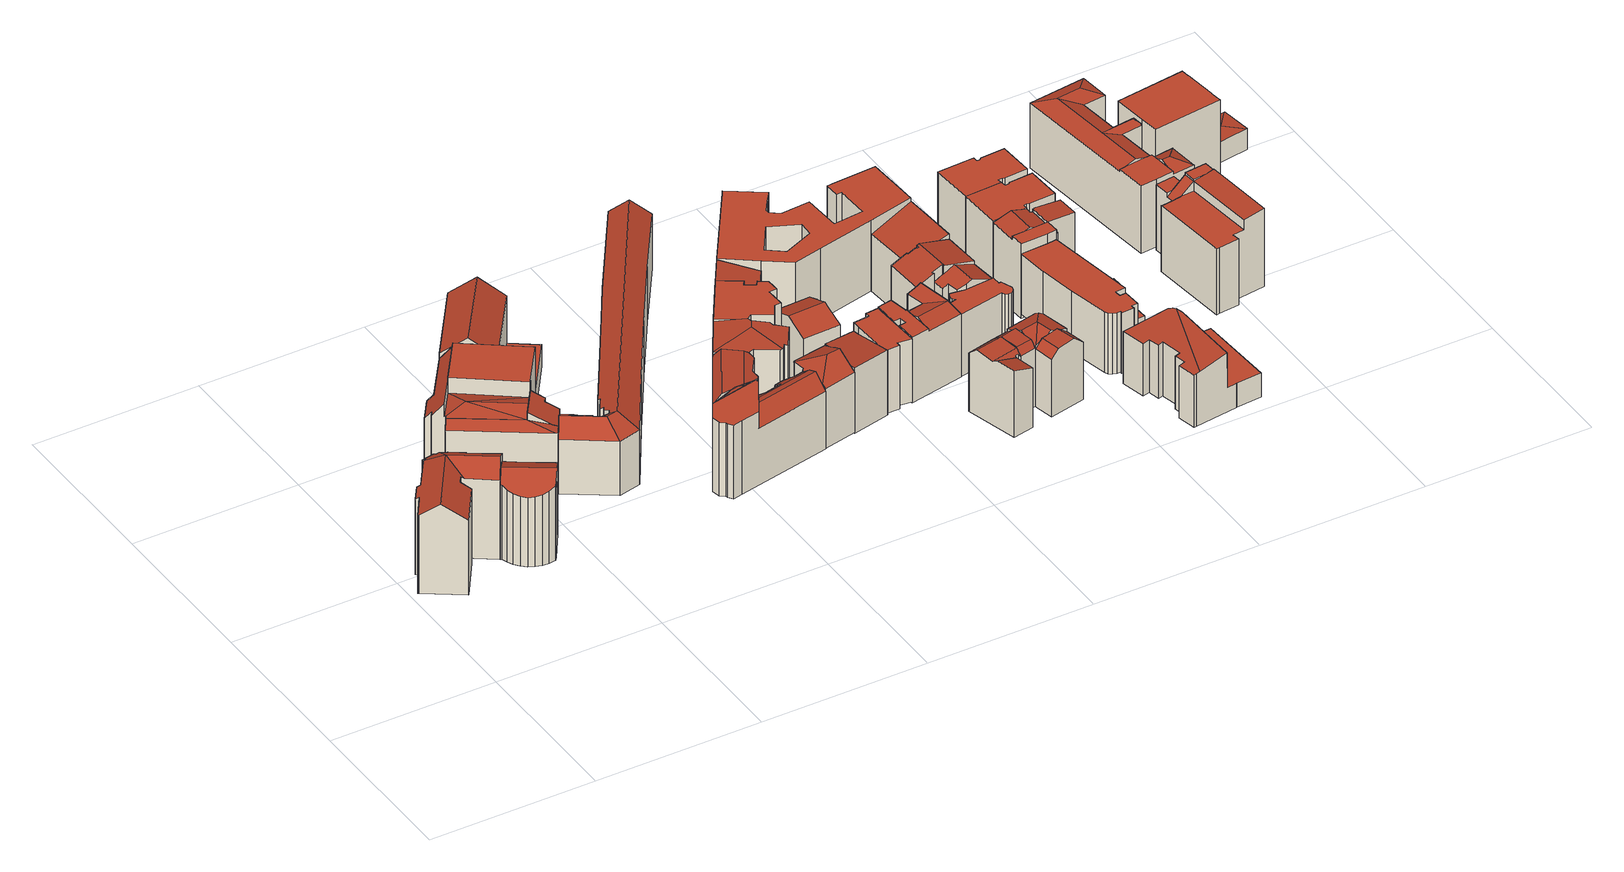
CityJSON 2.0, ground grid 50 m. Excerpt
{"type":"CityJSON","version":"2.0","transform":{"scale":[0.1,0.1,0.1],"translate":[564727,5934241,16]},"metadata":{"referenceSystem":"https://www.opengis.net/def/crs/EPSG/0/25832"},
"CityObjects":{
"building1":{"type":"Building","attributes":{"Gemeindeschluessel":"02100106","Geometrietyp2DReferenz":"3000","function":"31001_2010","roofType":"3100","measuredHeight":28.8,"storeysAboveGround":7},"address":[{"country":"Germany","locality":"Hamburg","thoroughfareNumber":"10","thoroughfareName":"Holstenwall","postcode":"20355"}],"geometry":[{"type":"Solid","lod":"2","boundaries":[[[[0,1,2,3,4,5,6]],[[7,8,9,10]],[[8,11,12,9]],[[13,7,10,14]],[[15,16,17,18]],[[16,19,20,17]],[[21,22,23,24]],[[22,25,26,23]],[[4,3,27,28]],[[3,2,29,27]],[[2,1,30,29]],[[31,32,33,34]],[[32,35,36,33]],[[35,37,38,36]],[[37,39,40,38]],[[25,41,42,26]],[[24,23,26,42,14,10,9,12,18,17,20,28,27,29,30,34,33,36,38,40,43,44]],[[25,22,21,45,6,46,41]],[[46,13,14,42,41]],[[21,24,44,47,45]],[[43,48,49,47,44]],[[43,40,39,48]],[[30,1,0,31,34]],[[20,19,5,4,28]],[[18,12,11,15]],[[45,47,49,6]],[[49,48,39,37,35,32,31,0,6]],[[11,8,7,13,46,6,5,19,16,15]]]],"semantics":{"surfaces":[{"type":"RoofSurface"},{"type":"WallSurface"},{"type":"GroundSurface"}],"values":[[0,1,1,1,1,1,1,1,1,1,1,1,1,1,1,1,2,0,1,1,1,1,1,1,1,0,0,0]]}}]},
"building2":{"type":"Building","attributes":{"Gemeindeschluessel":"02100106","Geometrietyp2DReferenz":"3000","function":"31001_2010","roofType":"3100","measuredHeight":26.26,"storeysAboveGround":6},"address":[{"country":"Germany","locality":"Hamburg","thoroughfareNumber":"3","thoroughfareName":"Bei Schuldts Stift","postcode":"20355"}],"geometry":[{"type":"Solid","lod":"2","boundaries":[[[[50,51,52,53,54,55,56]],[[57,58,59,60]],[[58,61,62,59]],[[61,63,64,62]],[[63,65,66,64]],[[65,67,68,66]],[[69,70,71,72]],[[70,73,74,71]],[[73,75,76,74]],[[75,77,78,76]],[[77,79,44,78]],[[51,50,80,43]],[[50,56,81,80]],[[55,54,82,83]],[[59,62,64,66,68,84,72,71,74,76,78,44,43,80,81,83,82,60]],[[81,56,55,83]],[[72,84,85,69]],[[84,68,67,85]],[[82,54,53,57,60]],[[44,79,52,51,43]],[[67,65,63,61,58,57,53,52,79,77,75,73,70,69,85]]]],"semantics":{"surfaces":[{"type":"RoofSurface"},{"type":"WallSurface"},{"type":"GroundSurface"}],"values":[[0,1,1,1,1,1,1,1,1,1,1,1,1,1,2,1,1,1,1,1,0]]}}]},
"building3":{"type":"Building","attributes":{"Gemeindeschluessel":"02100106","Geometrietyp2DReferenz":"3000","function":"31001_2010","roofType":"1000","measuredHeight":25.95,"storeysAboveGround":6},"address":[{"country":"Germany","locality":"Hamburg","thoroughfareNumber":"9","thoroughfareName":"Holstenwall","postcode":"20355"}],"geometry":[{"type":"Solid","lod":"2","boundaries":[[[[86,87,88,89]],[[87,86,90,91,92]],[[93,94,95,96,97,98,99]],[[100,90,86]],[[100,86,101]],[[101,86,89]],[[102,103,104,105,106]],[[107,108,109,110]],[[108,111,112,109]],[[113,114,91,90]],[[115,116,117,118]],[[116,107,110,117]],[[98,97,119,113]],[[96,95,120,121]],[[95,94,122,120]],[[105,104,93,99,100]],[[99,98,113,90,100]],[[100,123,124,106,105]],[[125,126,127,128]],[[126,129,130,127]],[[103,102,131,132]],[[133,134,135,136,137]],[[131,128,127,130,137,136,138,118,117,110,109,112,139,121,120,122,132]],[[136,135,140,88,87,92,138]],[[141,133,137,130,129,142]],[[142,143,141]],[[131,102,106,124,125,128]],[[100,101,89,144,123]],[[122,94,93,104,103,132]],[[139,145,119,97,96,121]],[[143,144,89,88,140,146]],[[138,92,91,114,115,118]],[[139,112,111,145]],[[143,146,134,133,141]],[[144,143,142,129,126,125,124,123]],[[134,146,140,135]],[[111,108,107,116,115,114,113,119,145]]]],"semantics":{"surfaces":[{"type":"RoofSurface"},{"type":"WallSurface"},{"type":"GroundSurface"}],"values":[[0,0,0,0,0,0,0,1,1,1,1,1,1,1,1,1,1,1,1,1,1,1,2,1,1,1,1,1,1,1,1,1,1,0,0,0,0]]}}]},
"building4":{"type":"Building","attributes":{"Gemeindeschluessel":"02100106","Geometrietyp2DReferenz":"3000","function":"31001_2010","roofType":"3100","measuredHeight":27.68,"storeysAboveGround":4},"address":[{"country":"Germany","locality":"Hamburg","thoroughfareNumber":"8","thoroughfareName":"Holstenwall","postcode":"20355"}],"geometry":[{"type":"Solid","lod":"2","boundaries":[[[[147,148,149,150]],[[151,147,150,152]],[[149,148,153,154]],[[151,152,155,156]],[[157,158,159,160]],[[161,162,163,164]],[[165,161,164,166]],[[167,165,166,168]],[[162,167,168,163]],[[169,170,154,153,171,172,160,159],[163,168,166,164]],[[151,156,157,160,172,171,153,148,147]],[[169,159,158,155,152,150,149,154,170]],[[157,156,155,158],[161,165,167,162]]]],"semantics":{"surfaces":[{"type":"RoofSurface"},{"type":"WallSurface"},{"type":"GroundSurface"}],"values":[[0,0,1,1,1,1,1,1,1,2,1,1,0]]}}]},
"building5":{"type":"Building","attributes":{"Gemeindeschluessel":"02100106","Geometrietyp2DReferenz":"3000","function":"31001_1010","roofType":"3100","measuredHeight":21.84,"storeysAboveGround":5},"address":[{"country":"Germany","locality":"Hamburg","thoroughfareNumber":"2","thoroughfareName":"Bei Schuldts Stift","postcode":"20355"}],"geometry":[{"type":"Solid","lod":"2","boundaries":[[[[173,174,175,176,177]],[[178,177,176,179]],[[180,181,182,183,184,185,186]],[[187,184,183]],[[188,180,186,189]],[[175,174,190,191]],[[174,173,192,190]],[[179,176,193,194]],[[188,189,195,196]],[[197,198,199,200]],[[201,202,203,204]],[[202,205,206,203]],[[205,207,208,206]],[[207,209,210,208]],[[209,211,212,210]],[[213,201,204,214]],[[215,216,217,218]],[[216,219,220,217]],[[219,221,222,220]],[[184,187,223,224,225,185]],[[195,226,191,190,192,227,224,223,228,200,199,229,214,204,203,206,208,210,212,218,217,220,222,196]],[[198,197,181,180,230,211,209,207,205,202,201,213,231]],[[219,216,215,230,180,188,221]],[[226,232,233,193,176,175,191]],[[226,195,189,232]],[[188,196,222,221]],[[213,214,229,231]],[[212,211,230,215,218]],[[231,229,199,198]],[[228,182,181,197,200]],[[223,187,183,182,228]],[[192,173,177,178,227]],[[227,178,179,194,225,224]],[[185,225,194,193,233,186]],[[233,232,189,186]]]],"semantics":{"surfaces":[{"type":"RoofSurface"},{"type":"WallSurface"},{"type":"GroundSurface"}],"values":[[0,0,0,0,0,1,1,1,1,1,1,1,1,1,1,1,1,1,1,1,2,0,0,1,1,1,1,1,1,1,1,1,1,0,0]]}}]},
"building6":{"type":"Building","attributes":{"Gemeindeschluessel":"02100106","Geometrietyp2DReferenz":"3000","function":"31001_1120","roofType":"3500","measuredHeight":24.14,"storeysAboveGround":6},"address":[{"country":"Germany","locality":"Hamburg","thoroughfareNumber":"12","thoroughfareName":"Kurze Straße","postcode":"20355"}],"geometry":[{"type":"Solid","lod":"2","boundaries":[[[[234,235,236]],[[236,235,237]],[[238,239,240,241,242]],[[234,236,243,244,245,242]],[[246,239,238,247]],[[248,249,250,251]],[[243,236,237]],[[252,253,249,248]],[[254,255,256,257,258,246,247,245]],[[259,260,261,262]],[[263,264,237,235]],[[265,266,267,268]],[[266,259,262,267]],[[234,242,241]],[[244,254,245]],[[258,257,269,270]],[[257,256,271,269]],[[256,255,272,271]],[[273,274,275,276]],[[274,277,278,275]],[[279,280,281,282]],[[280,283,284,281]],[[285,286,287,288]],[[289,290,291,292]],[[255,254,244,243,237,264,293,294,272]],[[288,287,268,267,262,261,295,270,269,271,272,294,276,275,278,292,291,282,281,284,296,297]],[[261,260,263,235,234,241,240,295]],[[250,249,253,298,299,300]],[[295,240,239,246,258,270]],[[245,247,238,242]],[[284,283,252,248,251,296]],[[282,291,290,279]],[[292,278,277,289]],[[268,287,286,265]],[[288,297,301,285]],[[296,251,250,300,301,297]],[[294,293,299,298,273,276]],[[277,274,273,298,253,252,283,280,279,290,289]],[[301,300,299,293,264,263,260,259,266,265,286,285]]]],"semantics":{"surfaces":[{"type":"RoofSurface"},{"type":"WallSurface"},{"type":"GroundSurface"}],"values":[[0,0,0,0,0,0,0,0,0,1,1,1,1,1,1,1,1,1,1,1,1,1,1,1,1,2,1,1,1,1,1,1,1,1,1,1,1,0,0]]}}]},
"building7":{"type":"Building","attributes":{"Gemeindeschluessel":"02100106","Geometrietyp2DReferenz":"3000","function":"31001_1120","roofType":"3200","measuredHeight":23.55,"storeysAboveGround":6},"address":[{"country":"Germany","locality":"Hamburg","thoroughfareNumber":"15","thoroughfareName":"Pilatuspool","postcode":"20355"}],"geometry":[{"type":"Solid","lod":"2","boundaries":[[[[302,303,304,305,306,307,308]],[[309,310,311,302,308,312]],[[313,314,315,316,317,318,303,302,311]],[[307,306,319,320]],[[306,305,321,319]],[[305,304,322,321]],[[310,309,323,324]],[[309,312,325,323]],[[318,317,326,327]],[[317,316,328,326]],[[316,315,329,328]],[[315,314,330,329]],[[314,313,331,330]],[[323,325,320,319,321,322,327,326,328,329,330,331,324]],[[331,313,311,310,324]],[[325,312,308,307,320]],[[322,304,303,318,327]]]],"semantics":{"surfaces":[{"type":"RoofSurface"},{"type":"WallSurface"},{"type":"GroundSurface"}],"values":[[0,0,0,1,1,1,1,1,1,1,1,1,1,2,1,1,1]]}}]},
"building8":{"type":"Building","attributes":{"Gemeindeschluessel":"02100106","Geometrietyp2DReferenz":"3000","function":"31001_1120","roofType":"3200","measuredHeight":22.81,"storeysAboveGround":6},"address":[{"country":"Germany","locality":"Hamburg","thoroughfareNumber":"10","thoroughfareName":"Kurze Straße","postcode":"20355"}],"geometry":[{"type":"Solid","lod":"2","boundaries":[[[[332,333,334,335,336,337,338]],[[339,340,341,342]],[[336,335,343,344]],[[335,334,345,343]],[[334,333,346,345]],[[347,342,341,344,343,345,346,348,349]],[[350,347,349,351,352]],[[349,348,353,351]],[[346,333,332,353,348]],[[341,340,337,336,344]],[[342,347,350,339]],[[353,332,338,352,351]],[[350,352,338,337,340,339]]]],"semantics":{"surfaces":[{"type":"RoofSurface"},{"type":"WallSurface"},{"type":"GroundSurface"}],"values":[[0,1,1,1,1,2,1,1,1,1,1,0,0]]}}]},
"building9":{"type":"Building","attributes":{"Gemeindeschluessel":"02100106","Geometrietyp2DReferenz":"3000","function":"31001_1120","roofType":"1000","measuredHeight":23.17,"storeysAboveGround":6},"address":[{"country":"Germany","locality":"Hamburg","thoroughfareNumber":"13","thoroughfareName":"Pilatuspool","postcode":"20355"}],"geometry":[{"type":"Solid","lod":"2","boundaries":[[[[354,355,356,357]],[[355,358,359,356]],[[358,360,361,359]],[[360,362,363,361]],[[362,364,365,363]],[[364,366,367,365]],[[366,368,369,367]],[[368,370,371,369]],[[370,372,373,371]],[[372,374,375,373]],[[374,376,377,375]],[[376,378,379,377]],[[378,380,321,379]],[[380,381,319,321]],[[357,382,383,354]],[[382,319,381,383]],[[382,357,356,359,361,363,365,367,369,371,373,375,377,379,321,319]],[[381,380,378,376,374,372,370,368,366,364,362,360,358,355,354,383]]]],"semantics":{"surfaces":[{"type":"WallSurface"},{"type":"GroundSurface"},{"type":"RoofSurface"}],"values":[[0,0,0,0,0,0,0,0,0,0,0,0,0,0,0,0,1,2]]}}]},
"building10":{"type":"Building","attributes":{"Gemeindeschluessel":"02100106","Geometrietyp2DReferenz":"3000","function":"31001_1120","roofType":"2100","measuredHeight":20.91,"storeysAboveGround":5},"address":[{"country":"Germany","locality":"Hamburg","thoroughfareNumber":"8","thoroughfareName":"Kurze Straße","postcode":"20355"}],"geometry":[{"type":"Solid","lod":"2","boundaries":[[[[384,385,386,387]],[[388,389,390,391]],[[392,393,394,395]],[[393,384,387,394]],[[396,397,398,399]],[[396,389,388,400,385,384,393,392,397]],[[394,387,386,401,391,390,399,398,395]],[[398,397,392,395]],[[390,389,396,399]],[[401,400,388,391]],[[386,385,400,401]]]],"semantics":{"surfaces":[{"type":"WallSurface"},{"type":"RoofSurface"},{"type":"GroundSurface"}],"values":[[0,0,0,0,0,1,2,0,0,0,0]]}}]},
"building11":{"type":"Building","attributes":{"Gemeindeschluessel":"02100106","Geometrietyp2DReferenz":"3000","function":"31001_1120","roofType":"2100","measuredHeight":22,"storeysAboveGround":5},"address":[{"country":"Germany","locality":"Hamburg","thoroughfareNumber":"11","thoroughfareName":"Pilatuspool","postcode":"20355"}],"geometry":[{"type":"Solid","lod":"2","boundaries":[[[[402,403,404,382]],[[405,406,407,408]],[[406,409,410,407]],[[409,411,363,410]],[[411,412,361,363]],[[412,413,357,361]],[[413,402,382,357]],[[414,404,403,415]],[[408,414,415,405]],[[408,407,410,363,361,357,382,404,414]],[[415,403,402,413,412,411,409,406,405]]]],"semantics":{"surfaces":[{"type":"WallSurface"},{"type":"GroundSurface"},{"type":"RoofSurface"}],"values":[[0,0,0,0,0,0,0,0,0,1,2]]}}]},
"building12":{"type":"Building","attributes":{"Gemeindeschluessel":"02100106","Geometrietyp2DReferenz":"3000","function":"31001_2100","roofType":"3100","measuredHeight":19.16,"storeysAboveGround":4},"address":[{"country":"Germany","locality":"Hamburg","thoroughfareNumber":"11a","thoroughfareName":"Pilatuspool","postcode":"20355"}],"geometry":[{"type":"Solid","lod":"2","boundaries":[[[[416,417,418,419,420,421,422]],[[423,424,417,416,425]],[[421,420,426,427]],[[420,419,428,426]],[[419,418,429,428]],[[422,421,427,430]],[[424,423,431,432]],[[423,425,433,431]],[[425,416,422,430,433]],[[418,417,424,432,429]],[[432,431,433,430,427,426,428,429]]]],"semantics":{"surfaces":[{"type":"RoofSurface"},{"type":"WallSurface"},{"type":"GroundSurface"}],"values":[[0,0,1,1,1,1,1,1,1,1,2]]}}]},
"building13":{"type":"Building","attributes":{"Gemeindeschluessel":"02100106","Geometrietyp2DReferenz":"3000","function":"31001_1010","roofType":"1000","measuredHeight":20.33,"storeysAboveGround":6},"address":[{"country":"Germany","locality":"Hamburg","thoroughfareNumber":"7","thoroughfareName":"Kurze Straße","postcode":"20355"}],"geometry":[{"type":"Solid","lod":"2","boundaries":[[[[434,435,436,437]],[[435,438,439,436]],[[440,441,442,443]],[[441,444,445,442]],[[444,446,447,445]],[[446,448,449,447]],[[448,434,437,449]],[[443,450,451,440]],[[450,439,438,451]],[[450,443,442,445,447,449,437,436,439]],[[438,435,434,448,446,444,441,440,451]]]],"semantics":{"surfaces":[{"type":"WallSurface"},{"type":"GroundSurface"},{"type":"RoofSurface"}],"values":[[0,0,0,0,0,0,0,0,0,1,2]]}}]},
"building14":{"type":"Building","attributes":{"Gemeindeschluessel":"02100106","Geometrietyp2DReferenz":"3000","function":"31001_1120","roofType":"3100","measuredHeight":21.72,"storeysAboveGround":6},"address":[{"country":"Germany","locality":"Hamburg","thoroughfareNumber":"3","thoroughfareName":"Kurze Straße","postcode":"20355"}],"geometry":[{"type":"Solid","lod":"2","boundaries":[[[[452,453,454,455]],[[456,457,458]],[[459,460,461]],[[462,463,464,465]],[[463,466,467,464]],[[466,468,469,467]],[[468,470,471,469]],[[472,473,474,475]],[[473,476,477,474]],[[464,467,469,471,455,454,478,479,475,474,477,480,481,465]],[[479,478,482,456,458,483]],[[459,462,465,481,484,460]],[[475,479,483,485,472]],[[480,486,487,488,484,481]],[[480,477,476,486]],[[489,457,461]],[[455,471,470,452]],[[478,454,453,482]],[[476,473,472,485,487,486]],[[461,460,484,488,489]],[[488,487,485,483,458,457,489]],[[453,452,470,468,466,463,462,459,461,457,456,482]]]],"semantics":{"surfaces":[{"type":"WallSurface"},{"type":"GroundSurface"},{"type":"RoofSurface"}],"values":[[0,0,0,0,0,0,0,0,0,1,0,0,0,0,0,0,0,0,2,2,2,2]]}}]},
"building15":{"type":"Building","attributes":{"Gemeindeschluessel":"02100106","Geometrietyp2DReferenz":"3000","function":"31001_1120","roofType":"1000","measuredHeight":22.71,"storeysAboveGround":6},"address":[{"country":"Germany","locality":"Hamburg","thoroughfareNumber":"36","thoroughfareName":"Poolstraße","postcode":"20355"}],"geometry":[{"type":"Solid","lod":"2","boundaries":[[[[490,491,492,493,494,495,496,497,498,499,500,501,502,503,504,505,506,507,508,509,510,511,512],[513,514,515,516,517]],[[518,519,520,521,522,523,524,525,526,527,528,529,530,531,532,533,534,535,536,537,538,539,540],[541,542,543,544,545]],[[538,490,512,539]],[[537,491,490,538]],[[536,492,491,537]],[[535,493,492,536]],[[534,494,493,535]],[[533,495,494,534]],[[532,496,495,533]],[[531,497,496,532]],[[530,498,497,531]],[[529,499,498,530]],[[528,500,499,529]],[[527,501,500,528]],[[526,502,501,527]],[[525,503,502,526]],[[524,504,503,525]],[[523,505,504,524]],[[522,506,505,523]],[[521,507,506,522]],[[520,508,507,521]],[[519,509,508,520]],[[518,510,509,519]],[[540,511,510,518]],[[539,512,511,540]],[[543,513,517,544]],[[542,514,513,543]],[[541,515,514,542]],[[545,516,515,541]],[[544,517,516,545]]]],"semantics":{"surfaces":[{"type":"GroundSurface"},{"type":"RoofSurface"},{"type":"WallSurface"}],"values":[[0,1,2,2,2,2,2,2,2,2,2,2,2,2,2,2,2,2,2,2,2,2,2,2,2,2,2,2,2,2]]}}]},
"building16":{"type":"Building","attributes":{"Gemeindeschluessel":"02100106","Geometrietyp2DReferenz":"3000","function":"31001_1010","roofType":"3100","measuredHeight":21.53,"storeysAboveGround":5},"address":[{"country":"Germany","locality":"Hamburg","thoroughfareNumber":"32","thoroughfareName":"Kurze Straße","postcode":"20355"}],"geometry":[{"type":"Solid","lod":"2","boundaries":[[[[546,547,548,549,550]],[[551,547,546,552]],[[553,554,555,556,551,552,557]],[[558,557,552,559]],[[560,558,559,561]],[[562,563,564,548,547]],[[562,547,565,566,567,568]],[[569,570,566,565,556]],[[571,572,573,574,575,563,568]],[[576,577,578,572,571,567,570]],[[579,572,578,580,581]],[[582,583,584,585,586,581]],[[587,588,573,572,579,586,589]],[[590,591,589,585,584]],[[550,549,592,593]],[[555,554,594,595]],[[554,553,596,594]],[[560,561,597,598]],[[575,564,563]],[[576,570,569]],[[578,599,580]],[[587,589,591]],[[561,559,552,546,550,593,597]],[[600,599,578,577,601,602]],[[601,595,594,596,598,597,593,592,603,604,605,602]],[[592,549,548,564,575,574,603]],[[601,577,576,569,556,555,595]],[[596,553,557,558,560,598]],[[551,556,565,547,548,547]],[[602,605,590,584,583,600]],[[604,588,587,591,590,605]],[[586,585,589]],[[580,582,581]],[[586,579,581]],[[567,571,568]],[[603,574,573,588,604]],[[567,566,570]],[[563,562,568]],[[583,582,580,599,600]]]],"semantics":{"surfaces":[{"type":"RoofSurface"},{"type":"WallSurface"},{"type":"GroundSurface"}],"values":[[0,0,0,0,0,0,0,0,0,0,0,0,0,0,1,1,1,1,1,1,1,1,1,1,2,1,1,1,1,1,1,1,1,1,1,1,1,1,0]]}}]},
"building17":{"type":"Building","attributes":{"Gemeindeschluessel":"02100106","Geometrietyp2DReferenz":"3000","function":"31001_2010","roofType":"1000","measuredHeight":19.96,"storeysAboveGround":6},"address":[{"country":"Germany","locality":"Hamburg","thoroughfareNumber":"44","thoroughfareName":"Poolstraße","postcode":"20355"}],"geometry":[{"type":"Solid","lod":"2","boundaries":[[[[606,607,608,609]],[[607,610,611,608]],[[612,613,614,615]],[[616,617,618,619]],[[617,620,621,618]],[[620,622,623,621]],[[622,624,625,623]],[[624,626,627,625]],[[628,606,609,629]],[[630,631,632,633]],[[631,634,635,632]],[[634,636,637,635]],[[636,638,639,637]],[[624,622,620,617,616,640,613,612,641,638,636,634,631,630,610,607,606,628,626]],[[618,621,623,625,627,629,609,608,611,633,632,635,637,639,642,615,614,643,619]],[[639,638,641,642]],[[627,626,628,629]],[[643,640,616,619]],[[614,613,640,643]],[[642,641,612,615]],[[611,610,630,633]]]],"semantics":{"surfaces":[{"type":"WallSurface"},{"type":"RoofSurface"},{"type":"GroundSurface"}],"values":[[0,0,0,0,0,0,0,0,0,0,0,0,0,1,2,0,0,0,0,0,0]]}}]},
"building18":{"type":"Building","attributes":{"Gemeindeschluessel":"02100106","Geometrietyp2DReferenz":"3000","function":"31001_1120","roofType":"3100","measuredHeight":23.03,"storeysAboveGround":5},"address":[{"country":"Germany","locality":"Hamburg","thoroughfareNumber":"41","thoroughfareName":"Poolstraße","postcode":"20355"}],"geometry":[{"type":"Solid","lod":"2","boundaries":[[[[644,645,646,647,648]],[[649,650,651,652]],[[650,653,654,651]],[[653,655,656,654]],[[655,657,658,656]],[[657,659,660,658]],[[661,662,663,664]],[[662,665,666,663]],[[665,667,668,666]],[[646,645,669,670]],[[645,644,671,669]],[[672,673,674,675]],[[663,666,668,675,674,652,651,654,656,658,660,670,669,671,664]],[[652,674,673,649]],[[675,668,667,672]],[[671,644,648,661,664]],[[660,659,647,646,670]],[[667,665,662,661,648,647,659,657,655,653,650,649,673,672]]]],"semantics":{"surfaces":[{"type":"RoofSurface"},{"type":"WallSurface"},{"type":"GroundSurface"}],"values":[[0,1,1,1,1,1,1,1,1,1,1,1,2,1,1,1,1,0]]}}]},
"building19":{"type":"Building","attributes":{"Gemeindeschluessel":"02100106","Geometrietyp2DReferenz":"3000","function":"31001_1120","roofType":"3100","measuredHeight":22.2,"storeysAboveGround":5},"address":[{"country":"Germany","locality":"Hamburg","thoroughfareNumber":"43","thoroughfareName":"Poolstraße","postcode":"20355"}],"geometry":[{"type":"Solid","lod":"2","boundaries":[[[[676,677,678,679,680,681,682]],[[679,678,683,684]],[[678,677,685,683]],[[677,676,686,685]],[[676,682,687,686]],[[683,685,686,687,688,689,684]],[[687,682,681,690,688]],[[679,684,689,691,680]],[[689,688,690,691]],[[690,681,680,691]]]],"semantics":{"surfaces":[{"type":"RoofSurface"},{"type":"WallSurface"},{"type":"GroundSurface"}],"values":[[0,1,1,1,1,2,1,1,1,0]]}}]},
"building20":{"type":"Building","attributes":{"Gemeindeschluessel":"02100106","Geometrietyp2DReferenz":"3000","function":"31001_1010","roofType":"2100","measuredHeight":22,"storeysAboveGround":6},"address":[{"country":"Germany","locality":"Hamburg","thoroughfareNumber":"38","thoroughfareName":"Poolstraße","postcode":"20355"}],"geometry":[{"type":"Solid","lod":"2","boundaries":[[[[692,693,694,695]],[[693,696,697,694]],[[698,699,660,670]],[[699,700,651,660]],[[700,692,695,651]],[[701,698,670,669]],[[669,697,696,701]],[[669,670,660,651,695,694,697]],[[696,693,692,700,699,698,701]]]],"semantics":{"surfaces":[{"type":"WallSurface"},{"type":"GroundSurface"},{"type":"RoofSurface"}],"values":[[0,0,0,0,0,0,0,1,2]]}}]},
"building21":{"type":"Building","attributes":{"Gemeindeschluessel":"02100107","Geometrietyp2DReferenz":"3000","function":"31001_3060","roofType":"1000","measuredHeight":18.98,"storeysAboveGround":5},"address":[{"country":"Germany","locality":"Hamburg","thoroughfareNumber":"22","thoroughfareName":"Kohlhöfen","postcode":"20355"}],"geometry":[{"type":"Solid","lod":"2","boundaries":[[[[702,703,704,705]],[[706,707,708,709]],[[707,710,711,708]],[[710,712,713,711]],[[712,714,715,713]],[[714,716,717,715]],[[718,719,720,721]],[[722,723,724,725]],[[723,726,727,724]],[[726,728,729,727]],[[728,730,731,729]],[[732,722,725,733]],[[734,735,736,737]],[[738,739,740,741]],[[739,742,743,740]],[[730,720,719,744,738,741,731]],[[708,711,713,715,717,737,736,705,704,745,746,733,725,724,727,729,731,741,740,743,709]],[[714,712,710,707,706,742,739,738,744,747,703,702,735,734,716]],[[733,746,748,732]],[[745,749,718,721,748,746]],[[734,737,717,716]],[[706,709,743,742]],[[704,703,747,749,745]],[[702,705,736,735]],[[748,721,720,730,728,726,723,722,732]],[[744,719,718,749,747]]]],"semantics":{"surfaces":[{"type":"WallSurface"},{"type":"GroundSurface"},{"type":"RoofSurface"}],"values":[[0,0,0,0,0,0,0,0,0,0,0,0,0,0,0,0,1,2,0,0,0,0,0,0,2,2]]}}]},
"building22":{"type":"Building","attributes":{"Gemeindeschluessel":"02100107","Geometrietyp2DReferenz":"3000","function":"31001_3020","roofType":"1000","measuredHeight":19.42,"storeysAboveGround":4},"address":[{"country":"Germany","locality":"Hamburg","thoroughfareNumber":"4","thoroughfareName":"Poolstraße","postcode":"20355"}],"geometry":[{"type":"Solid","lod":"2","boundaries":[[[[750,751,752,753,754,755,756]],[[757,752,751]],[[758,759,757,751,750]],[[760,761,762,763]],[[761,764,765,762]],[[766,767,768,769]],[[770,771,772,773]],[[771,774,775,772]],[[774,776,777,775]],[[776,778,779,777]],[[778,780,781,779]],[[780,782,783,781]],[[782,784,785,783]],[[784,786,787,785]],[[755,754,788,789]],[[754,753,790,788]],[[791,792,793,794]],[[792,795,796,793]],[[795,797,798,796]],[[797,799,800,798]],[[799,801,802,800]],[[762,765,773,772,775,777,779,781,783,785,787,769,768,803,804,789,788,790,805,806,794,793,796,798,800,802,763]],[[766,786,784,782,780,778,776,774,771,770,764,761,760,807,808,809,810,767]],[[807,760,763,802,801,811]],[[790,753,752,757,759,805]],[[794,806,812,791]],[[805,759,758,813,812,806]],[[758,750,756,814,813]],[[766,769,787,786]],[[770,773,765,764]],[[810,803,768,767]],[[807,811,814,756,755,808]],[[804,809,808,755,789]],[[809,804,803,810]],[[814,811,801,799,797,795,792,791,812,813]]]],"semantics":{"surfaces":[{"type":"RoofSurface"},{"type":"WallSurface"},{"type":"GroundSurface"}],"values":[[0,0,0,1,1,1,1,1,1,1,1,1,1,1,1,1,1,1,1,1,1,2,0,1,1,1,1,1,1,1,1,1,1,1,0]]}}]},
"building23":{"type":"Building","attributes":{"Gemeindeschluessel":"02100107","Geometrietyp2DReferenz":"3000","function":"31001_1120","roofType":"3100","measuredHeight":24.49,"storeysAboveGround":5},"address":[{"country":"Germany","locality":"Hamburg","thoroughfareNumber":"6","thoroughfareName":"Poolstraße","postcode":"20355"}],"geometry":[{"type":"Solid","lod":"2","boundaries":[[[[815,816,817,818,819]],[[820,821,822,823,815,824,825,826]],[[823,827,828,829,830,817,816]],[[831,832,833,834,835,836,837,838]],[[839,840,841,827,842]],[[824,815,819]],[[823,822,827]],[[822,821,842,827]],[[820,826,843,844]],[[830,829,845,846]],[[836,835,847,848]],[[835,834,849,847]],[[834,833,850,849]],[[833,832,851,850]],[[831,838,827,841]],[[838,837,828,827]],[[840,839,852,853]],[[852,844,843,854,855,846,845,848,847,849,850,851,853]],[[854,825,824,819,818,855]],[[851,832,831,841,840,853]],[[845,829,828,837,836,848]],[[843,826,825,854]],[[852,839,842,821,820,844]],[[823,816,815]],[[855,818,817,830,846]]]],"semantics":{"surfaces":[{"type":"RoofSurface"},{"type":"WallSurface"},{"type":"GroundSurface"}],"values":[[0,0,0,0,0,1,1,1,1,1,1,1,1,1,1,1,1,2,1,1,1,1,1,1,1]]}}]},
"building24":{"type":"Building","attributes":{"Gemeindeschluessel":"02100107","Geometrietyp2DReferenz":"3000","function":"31001_1120","roofType":"1000","measuredHeight":23.37,"storeysAboveGround":5},"address":[{"country":"Germany","locality":"Hamburg","thoroughfareNumber":"7","thoroughfareName":"Poolstraße","postcode":"20355"}],"geometry":[{"type":"Solid","lod":"2","boundaries":[[[[856,857,858,859,860,861,862,863,864,865,866,867]],[[868,869,870,871,872,873,874,875,876,846,855,877]],[[866,865,868,877]],[[865,864,869,868]],[[864,863,870,869]],[[863,862,871,870]],[[862,861,872,871]],[[861,860,873,872]],[[860,859,874,873]],[[859,858,875,874]],[[858,857,876,875]],[[857,856,846,876]],[[856,867,855,846]],[[867,866,877,855]]]],"semantics":{"surfaces":[{"type":"RoofSurface"},{"type":"GroundSurface"},{"type":"WallSurface"}],"values":[[0,1,2,2,2,2,2,2,2,2,2,2,2,2]]}}]},
"building25":{"type":"Building","attributes":{"Gemeindeschluessel":"02100107","Geometrietyp2DReferenz":"3000","function":"31001_1120","roofType":"1000","measuredHeight":23.37,"storeysAboveGround":5},"address":[{"country":"Germany","locality":"Hamburg","thoroughfareNumber":"8","thoroughfareName":"Poolstraße","postcode":"20355"}],"geometry":[{"type":"Solid","lod":"2","boundaries":[[[[878,879,880,881,882,883,884,885,886,887,888,889]],[[890,891,892,893,894,895,896,897,898,868,877,899]],[[888,887,890,899]],[[887,886,891,890]],[[886,885,892,891]],[[885,884,893,892]],[[884,883,894,893]],[[883,882,895,894]],[[882,881,896,895]],[[881,880,897,896]],[[880,879,898,897]],[[879,878,868,898]],[[878,889,877,868]],[[889,888,899,877]]]],"semantics":{"surfaces":[{"type":"RoofSurface"},{"type":"GroundSurface"},{"type":"WallSurface"}],"values":[[0,1,2,2,2,2,2,2,2,2,2,2,2,2]]}}]},
"building26":{"type":"Building","attributes":{"Gemeindeschluessel":"02100107","Geometrietyp2DReferenz":"3000","function":"31001_3020","roofType":"1000","measuredHeight":25.14,"storeysAboveGround":5},"address":[{"country":"Germany","locality":"Hamburg","thoroughfareName":"Neustädter Straße","postcode":"20355"}],"geometry":[{"type":"Solid","lod":"2","boundaries":[[[[900,901,902,903,904]],[[905,906,907,908,909,900,910,911]],[[912,913,914,915,916]],[[917,918,912,919,920]],[[921,922,923,924]],[[925,926,927,928]],[[926,921,924,927]],[[903,902,929,930]],[[904,910,900]],[[909,901,900]],[[906,905,931]],[[932,905,911]],[[933,934,935,936]],[[916,919,912]],[[918,913,912]],[[935,928,927,924,923,937,930,929,938,939,940,936]],[[937,941,932,911,910,904,903,930]],[[920,919,916,915,907,906,931,942]],[[939,914,913,918,917,940]],[[940,917,920,942,933,936]],[[938,908,907,915,914,939]],[[929,902,901,909,908,938]],[[928,935,934,925]],[[937,923,922,941]],[[922,921,926,925,934,933,942,931,905,932,941]]]],"semantics":{"surfaces":[{"type":"RoofSurface"},{"type":"WallSurface"},{"type":"GroundSurface"}],"values":[[0,0,0,0,1,1,1,1,1,1,1,1,1,1,1,2,1,1,1,1,1,1,1,1,0]]}}]},
"building27":{"type":"Building","attributes":{"name":"Stadtteilschule am Hafen","Gemeindeschluessel":"02100107","Geometrietyp2DReferenz":"3000","function":"31001_3020","roofType":"3100","measuredHeight":22.81,"storeysAboveGround":5},"address":[{"country":"Germany","locality":"Hamburg","thoroughfareNumber":"60","thoroughfareName":"Neustädter Straße","postcode":"20355"}],"geometry":[{"type":"Solid","lod":"2","boundaries":[[[[943,944,945,946,947,948,949,950,951]],[[952,953,954]],[[955,956,957,958,959,951]],[[960,956,955,950,961,962]],[[957,956,960]],[[963,964,965]],[[946,945,966]],[[943,967,944]],[[943,951,959]],[[949,961,950]],[[948,947,968,969]],[[945,970,971,972,973,966]],[[974,975,976,977,978]],[[943,979,980,981,982,967]],[[947,946,966,973,983,968]],[[968,983,984,985,976,975,986,987,980,979,988,989,969]],[[977,990,972,971,978]],[[989,962,961,949,948,969]],[[977,976,985,991,990]],[[984,992,952,954,991,985]],[[986,993,963,965,994,987]],[[988,958,957,960,962,989]],[[950,955,951]],[[980,987,994,981]],[[986,975,974,993]],[[979,943,959,958,988]],[[944,970,945]],[[984,983,973,992]],[[982,971,970,944,967]],[[982,981,994,965,964,971]],[[964,963,993,974,978,971]],[[990,991,954,953,972]],[[953,952,992,973,972]]]],"semantics":{"surfaces":[{"type":"RoofSurface"},{"type":"WallSurface"},{"type":"GroundSurface"}],"values":[[0,0,0,0,0,0,1,1,1,1,1,0,1,1,1,2,0,1,1,1,1,1,1,1,1,1,1,1,0,0,0,0,0]]}}]},
"building28":{"type":"Building","attributes":{"Gemeindeschluessel":"02100107","Geometrietyp2DReferenz":"3000","function":"31001_3020","roofType":"1000","measuredHeight":23.61,"storeysAboveGround":6},"address":[{"country":"Germany","locality":"Hamburg","thoroughfareName":"Neustädter Straße","postcode":"20355"}],"geometry":[{"type":"Solid","lod":"2","boundaries":[[[[995,996,997,998]],[[999,995,998,1000]],[[1001,1002,996,995,999]],[[1003,1004,1005,1006]],[[1007,1008,1009,1010]],[[1002,1001,1011,1012]],[[1010,1009,1013,1006,1005,1014,1012,1011,1015]],[[1008,1007,1016,1017,1018,1019,1004,1003,1020]],[[1003,1006,1013,1020]],[[1014,1019,1018,997,996,1002,1012]],[[1011,1001,999,1000,1017,1016,1015]],[[1020,1013,1009,1008]],[[1007,1010,1015,1016]],[[1017,1000,998,997,1018]],[[1019,1014,1005,1004]]]],"semantics":{"surfaces":[{"type":"RoofSurface"},{"type":"WallSurface"},{"type":"GroundSurface"}],"values":[[0,0,0,1,1,1,2,0,1,1,1,1,1,1,1]]}}]}
},
"vertices":[
[190,604,286],[180,602,286],[178,614,278],[141,607,278],[143,595,286],[138,594,286],[171,539,325],[0,395,286],[46,463,285],[46,463,37],[0,395,37],[37,469,278],[37,469,37],[2,394,288],[2,394,37],[68,514,278],[76,508,285],[76,508,37],[68,514,37],[136,594,285],[136,594,37],[175,470,297],[162,452,297],[162,452,37],[175,470,37],[186,435,277],[186,435,37],[141,607,37],[143,595,37],[178,614,37],[180,602,37],[192,604,285],[208,594,285],[208,594,37],[192,604,37],[215,603,278],[215,603,37],[255,577,278],[255,577,37],[249,568,285],[249,568,37],[109,321,277],[109,321,37],[327,517,37],[259,413,37],[182,466,292],[49,362,325],[259,413,290],[327,517,285],[290,461,325],
[335,511,260],[327,517,260],[285,453,299],[407,374,299],[443,430,264],[448,438,260],[357,497,260],[388,345,282],[380,335,275],[380,335,37],[388,345,37],[379,336,275],[379,336,37],[359,333,268],[359,333,37],[340,334,263],[340,334,37],[321,339,260],[321,339,37],[289,361,260],[276,376,264],[276,376,37],[289,361,37],[268,393,268],[268,393,37],[263,410,275],[263,410,37],[261,412,275],[261,412,37],[259,413,275],[335,511,37],[357,497,37],[443,430,37],[448,438,37],[304,348,37],[304,348,259],
[380,788,261],[311,774,247],[309,771,245],[486,656,245],[369,861,245],[310,779,245],[313,777,247],[546,740,295],[545,740,295],[631,859,295],[628,862,295],[457,984,295],[369,861,295],[543,736,295],[543,736,245],[514,696,261],[577,719,218],[571,724,218],[546,740,218],[543,736,218],[574,714,218],[278,827,219],[323,890,219],[323,890,35],[278,827,35],[338,879,242],[338,879,35],[369,861,285],[310,779,285],[282,799,242],[294,816,242],[294,816,35],[282,799,35],[457,984,285],[631,859,35],[628,862,35],[545,740,35],[543,736,268],[574,714,246],[565,701,246],[598,679,223],[598,679,35],[565,701,35],[595,675,223],[595,675,35],[577,719,35],[571,724,35],[536,584,228],[531,586,229],[291,743,229],[291,743,35],[536,584,35],[313,777,35],[429,1004,35],[309,771,244],[554,611,228],[554,611,221],[539,621,232],[486,656,268],[429,1004,242],[486,656,244],
[645,1176,314],[583,1220,259],[429,1004,259],[490,960,314],[707,1131,259],[552,916,259],[583,1220,37],[429,1004,37],[552,916,107],[707,1131,107],[782,1078,107],[628,862,107],[628,862,37],[782,1078,37],[653,1056,107],[606,988,107],[606,988,37],[653,1056,37],[672,1043,107],[672,1043,37],[624,976,107],[624,976,37],[552,916,37],[490,960,37],[645,1176,37],[707,1131,37],
[624,652,211],[625,655,210],[595,675,211],[588,664,214],[631,647,211],[665,625,211],[660,617,214],[701,563,251],[687,583,235],[669,594,224],[668,610,212],[667,611,211],[665,613,209],[667,555,251],[668,611,211],[738,512,208],[670,496,208],[625,655,33],[595,675,33],[624,652,33],[588,664,208],[660,617,208],[670,496,33],[738,512,33],[688,582,236],[695,593,236],[695,593,33],[688,582,33],[689,632,216],[714,671,216],[714,671,33],[689,632,33],[709,674,212],[709,674,33],[900,977,209],[900,977,33],[971,1090,208],[971,1090,33],[1154,1367,211],[1154,1367,33],[698,626,224],[698,626,33],[1248,1303,208],[1117,1107,211],[1117,1107,33],[1248,1303,33],[988,910,212],[988,910,33],[862,712,211],[862,712,33],[668,611,33],[660,616,33],[660,616,209],[536,584,33],[665,625,33],[669,594,33],[692,616,33],[1199,1336,251],[692,616,224],[536,584,208],[562,624,251],
[928,462,252],[920,448,252],[1002,471,272],[1075,480,252],[959,469,267],[1060,639,267],[1041,651,245],[928,462,244],[938,465,252],[1084,494,252],[1084,495,252],[1061,490,252],[1109,608,261],[1035,485,261],[1226,440,257],[1028,399,257],[1002,354,214],[1233,402,214],[1221,463,249],[1045,427,249],[1084,495,244],[1096,514,244],[1091,532,250],[1126,584,248],[1120,602,255],[887,392,266],[899,413,266],[899,413,30],[887,392,30],[920,448,266],[1075,480,266],[905,358,266],[892,368,266],[892,368,30],[905,358,30],[1126,584,30],[1120,602,30],[1091,532,30],[1096,514,30],[1085,457,232],[1138,469,232],[1138,469,30],[1085,457,30],[1133,491,214],[1133,491,30],[1186,499,216],[1188,486,226],[1188,486,30],[1186,499,30],[1215,491,227],[1215,491,30],[917,337,266],[907,351,266],[907,351,30],[917,337,30],[1144,506,204],[1169,512,204],[1169,512,30],[1144,506,30],[1069,472,266],[1069,472,30],[1041,651,30],[1233,402,30],[945,343,30],[1071,471,220],[1071,471,266],[1002,354,266],[945,343,266],
[1175,681,267],[1189,705,267],[1188,706,267],[1187,719,266],[1112,766,255],[1041,651,255],[1042,650,256],[1137,605,257],[1195,567,257],[1202,568,257],[1120,602,256],[1206,568,257],[1216,583,257],[1225,577,255],[1268,645,255],[1232,668,261],[1231,680,261],[1112,766,32],[1041,651,32],[1187,719,32],[1188,706,32],[1137,605,32],[1195,567,32],[1120,602,32],[1232,668,32],[1231,680,32],[1268,645,32],[1225,577,32],[1216,583,32],[1206,568,32],
[1329,493,259],[1328,513,249],[1327,537,237],[1327,565,223],[1225,548,223],[1220,541,226],[1288,486,259],[1225,503,228],[1220,540,226],[1220,540,31],[1225,503,31],[1327,565,31],[1225,548,31],[1327,537,31],[1328,513,31],[1215,491,31],[1333,423,31],[1233,402,31],[1215,491,223],[1233,402,222],[1231,415,229],[1333,423,224],
[1265,866,263],[1256,853,263],[1256,853,32],[1265,866,32],[1284,835,263],[1284,835,32],[1293,849,263],[1293,849,32],[1299,844,263],[1299,844,32],[1318,832,263],[1318,832,32],[1319,810,263],[1319,810,32],[1320,794,263],[1320,794,32],[1296,793,263],[1296,793,32],[1298,736,263],[1298,736,32],[1278,735,263],[1278,735,32],[1256,699,263],[1256,699,32],[1204,731,263],[1204,731,32],[1187,719,263],[1112,766,263],[1202,907,32],[1202,907,263],
[1327,537,212],[1347,542,212],[1347,542,29],[1327,537,29],[1438,604,203],[1438,579,208],[1438,579,29],[1438,604,29],[1333,423,238],[1328,513,218],[1328,513,29],[1333,423,29],[1445,456,236],[1446,447,238],[1446,447,29],[1445,456,29],[1348,598,200],[1348,598,29],
[1202,907,252],[1205,913,252],[1205,913,32],[1353,928,223],[1316,871,223],[1316,871,32],[1353,928,32],[1303,851,223],[1303,851,32],[1299,844,223],[1293,849,225],[1265,866,233],[1259,996,32],[1259,996,252],
[1322,738,210],[1433,742,210],[1432,773,198],[1432,782,195],[1430,814,182],[1319,810,182],[1320,794,188],[1436,669,182],[1434,725,204],[1324,665,182],[1430,814,18],[1319,810,18],[1432,782,18],[1432,773,18],[1320,794,18],[1436,669,18],[1434,725,18],[1324,665,18],
[1438,604,230],[1486,608,230],[1486,608,27],[1438,604,27],[1485,622,230],[1485,622,27],[1532,466,230],[1489,471,230],[1489,471,27],[1532,466,27],[1489,457,230],[1489,457,27],[1445,456,230],[1445,456,27],[1438,579,230],[1438,579,27],[1524,626,27],[1524,626,230],
[1524,626,234],[1568,634,234],[1568,634,23],[1524,626,23],[1581,578,234],[1583,548,234],[1581,578,226],[1588,477,234],[1588,477,226],[1586,507,234],[1532,466,234],[1529,528,234],[1529,528,23],[1532,466,23],[1551,532,234],[1551,532,23],[1548,554,234],[1548,554,23],[1527,551,234],[1527,551,23],[1624,645,226],[1655,650,235],[1655,650,23],[1624,645,23],[1669,653,240],[1669,653,23],[1579,577,23],[1635,588,23],[1688,555,23],[1699,499,23],[1579,577,234],[1635,588,226],[1699,499,226],[1635,589,226],[1688,555,240],[1689,549,240],[1689,548,240],[1585,528,240],
[1503,1079,28],[1591,1085,28],[1598,970,28],[1689,979,28],[1684,1077,28],[1669,1077,28],[1667,1121,28],[1681,1122,28],[1816,1129,28],[1825,964,28],[1688,934,28],[1512,895,28],[1426,876,28],[1353,928,28],[1259,996,28],[1402,1210,28],[1420,1236,28],[1423,1241,28],[1522,1174,28],[1518,1168,28],[1499,1142,28],[1476,1109,28],[1477,1099,28],[1431,929,28],[1522,967,28],[1525,1011,28],[1438,1048,28],[1384,965,28],[1499,1142,255],[1518,1168,255],[1522,1174,255],[1423,1241,255],[1420,1236,255],[1402,1210,255],[1259,996,255],[1353,928,255],[1426,876,255],[1512,895,255],[1688,934,255],[1825,964,255],[1816,1129,255],[1681,1122,255],[1667,1121,255],[1669,1077,255],[1684,1077,255],[1689,979,255],[1598,970,255],[1591,1085,255],[1503,1079,255],[1477,1099,255],[1476,1109,255],[1525,1011,255],[1522,967,255],[1431,929,255],[1384,965,255],[1438,1048,255],
[1647,331,236],[1729,349,236],[1721,380,210],[1639,362,210],[1640,359,212],[1743,294,229],[1661,276,229],[1731,281,217],[1742,284,217],[1746,279,210],[1747,279,210],[1732,278,213],[1732,275,214],[1665,261,238],[1745,215,215],[1681,201,238],[1780,360,236],[1778,371,226],[1773,391,210],[1743,294,232],[1793,304,232],[1788,326,233],[1783,350,235],[1796,290,210],[1795,297,221],[1785,340,240],[1840,352,240],[1877,406,221],[1870,412,218],[1773,391,218],[1796,290,218],[1797,290,218],[1797,289,218],[1851,301,240],[1812,293,224],[1835,297,233],[1820,294,232],[1834,234,232],[1887,245,236],[1873,306,236],[1862,303,235],[1906,313,218],[1886,399,218],[1885,308,226],[1919,252,209],[1906,313,209],[1639,362,24],[1640,359,24],[1742,284,24],[1746,279,24],[1731,281,24],[1681,201,24],[1745,215,24],[1797,289,209],[1810,228,208],[1797,290,24],[1810,228,24],[1870,412,24],[1886,399,24],[1919,252,24],
[1688,555,224],[1720,562,224],[1720,562,24],[1688,555,24],[1714,569,224],[1714,569,24],[1853,567,224],[1859,568,224],[1859,568,24],[1853,567,24],[1871,524,224],[1867,518,224],[1867,518,24],[1871,524,24],[1859,513,224],[1859,513,24],[1850,512,224],[1850,512,24],[1841,516,224],[1841,516,24],[1837,525,224],[1837,525,24],[1699,499,224],[1699,499,24],[1712,577,224],[1714,586,224],[1714,586,24],[1712,577,24],[1719,593,224],[1719,593,24],[1741,590,224],[1741,590,24],[1766,586,224],[1766,586,24],[1872,534,224],[1851,593,224],[1851,593,24],[1872,534,24],
[1843,675,230],[1836,789,230],[1743,782,256],[1742,782,257],[1749,665,257],[1648,767,230],[1700,776,245],[1700,776,27],[1648,767,27],[1703,772,246],[1703,772,27],[1725,775,252],[1725,775,27],[1733,771,254],[1733,771,27],[1733,781,254],[1733,781,27],[1745,664,256],[1745,672,256],[1745,672,27],[1745,664,27],[1713,668,247],[1713,668,27],[1714,661,247],[1714,661,27],[1836,789,27],[1743,782,27],[1843,675,27],[1669,653,234],[1655,650,230],[1655,650,27],[1669,653,27],
[1717,624,220],[1736,626,228],[1741,590,229],[1766,586,239],[1785,588,248],[1778,668,248],[1714,661,220],[1741,590,26],[1766,586,26],[1736,626,26],[1717,624,26],[1714,661,26],[1843,675,26],[1851,593,26],[1843,675,220],[1851,593,220],
[1688,934,211],[1825,964,246],[1825,964,27],[1688,934,27],[1832,858,246],[1832,858,27],[1743,782,222],[1733,781,220],[1700,776,211],[1836,789,246],
[2184,267,207],[2194,262,208],[2194,262,20],[2184,267,20],[2113,65,190],[2105,99,190],[2105,99,20],[2113,65,20],[2120,102,193],[2120,102,20],[2106,165,193],[2106,165,20],[2091,161,190],[2091,161,20],[2083,195,190],[2083,195,20],[2205,232,210],[2213,20,210],[2213,20,97],[2205,232,97],[2226,261,97],[2310,264,97],[2310,264,20],[2226,261,20],[2322,30,97],[2322,30,20],[2243,24,97],[2243,24,20],[2244,23,97],[2244,23,20],[2228,231,97],[2228,231,20],[2063,190,187],[2046,264,187],[2046,264,20],[2063,190,20],[2112,7,188],[2106,6,187],[2106,6,20],[2112,7,20],[2093,61,187],[2093,61,20],[2124,8,190],[2200,253,20],[2206,230,20],[2199,253,209],[2206,230,97],[2200,253,209],
[2121,638,168],[2121,640,168],[2094,661,148],[2087,661,142],[2087,667,142],[2085,666,141],[2090,635,141],[2143,667,147],[2150,640,142],[2148,667,142],[2100,392,212],[2101,374,212],[2101,374,18],[2100,392,18],[2120,375,212],[2120,375,18],[2003,454,212],[1985,565,212],[1985,565,18],[2003,454,18],[2123,320,212],[2104,319,212],[2104,319,18],[2123,320,18],[2105,308,212],[2105,308,18],[2067,306,212],[2067,306,18],[2067,312,212],[2067,312,18],[2056,311,212],[2056,311,18],[2045,315,212],[2045,315,18],[2036,322,212],[2036,322,18],[2031,332,212],[2031,332,18],[2087,667,18],[2085,666,18],[2087,661,18],[2179,639,97],[2182,578,97],[2182,578,18],[2179,639,18],[2206,579,97],[2206,579,18],[2207,554,97],[2207,554,18],[2183,553,97],[2183,553,18],[2191,397,97],[2191,397,18],[1976,660,18],[2057,663,18],[2148,667,18],[2150,638,18],[2130,394,212],[2085,666,212],[2057,663,212],[1976,660,212],[2130,394,97],[2150,638,97],[2150,640,97],[2090,635,97],
[2011,704,243],[2028,705,249],[2024,792,249],[1969,789,233],[1973,702,233],[2085,666,243],[2086,667,243],[2084,708,243],[2046,706,243],[1973,702,243],[1976,660,243],[2057,663,243],[2084,708,232],[2081,778,232],[2072,778,235],[2072,794,235],[2085,708,241],[2085,710,241],[2173,721,232],[2169,786,232],[2087,782,240],[2083,778,240],[2081,778,241],[2084,708,241],[2087,667,232],[2090,667,232],[2085,708,232],[2086,667,232],[2057,663,4],[2085,666,4],[2072,778,4],[2072,794,4],[2087,782,4],[2083,778,4],[2169,786,4],[2173,721,4],[2085,710,4],[2087,667,4],[2090,667,4],[1976,660,4],[1969,789,4],
[2072,794,238],[2071,808,238],[2080,808,238],[2088,806,238],[2167,810,238],[2162,916,238],[2090,912,238],[2087,908,238],[2075,907,238],[2073,923,238],[1962,918,238],[1969,789,238],[2073,923,4],[2075,907,4],[2087,908,4],[2090,912,4],[2162,916,4],[2167,810,4],[2088,806,4],[2080,808,4],[2071,808,4],[1962,918,4],
[2073,923,237],[2072,937,237],[2085,938,237],[2091,935,237],[2161,939,237],[2155,1046,237],[2082,1042,237],[2077,1037,237],[2067,1037,237],[2066,1052,237],[1956,1047,237],[1962,918,237],[2066,1052,4],[2067,1037,4],[2077,1037,4],[2082,1042,4],[2155,1046,4],[2161,939,4],[2091,935,4],[2085,938,4],[2072,937,4],[1956,1047,4],
[2452,696,212],[2493,701,212],[2487,747,212],[2430,740,212],[2436,694,212],[2459,660,214],[2498,664,244],[2494,700,244],[2493,700,243],[2493,701,243],[2436,694,199],[2440,658,199],[2541,669,251],[2563,672,251],[2559,707,251],[2494,700,251],[2498,664,251],[2588,459,254],[2563,672,254],[2498,664,246],[2523,451,246],[2392,652,214],[2399,652,214],[2399,652,2],[2392,652,2],[2427,418,214],[2419,417,214],[2419,417,2],[2427,418,2],[2487,747,2],[2430,740,2],[2498,664,214],[2440,658,214],[2487,447,214],[2490,425,214],[2490,425,2],[2487,447,2],[2440,657,2],[2493,700,2],[2559,707,2],[2588,459,2],[2440,657,214],[2523,451,214],
[2475,838,228],[2454,836,228],[2391,828,228],[2371,826,228],[2382,735,228],[2430,740,228],[2486,747,228],[2483,769,228],[2478,817,228],[2499,1221,222],[2459,1171,238],[2509,1131,222],[2480,793,239],[2503,795,239],[2543,846,218],[2543,847,218],[2475,838,218],[2553,756,218],[2486,747,218],[2553,755,218],[2518,1000,227],[2507,985,238],[2521,974,227],[2371,826,221],[2475,838,221],[2382,735,11],[2430,740,11],[2423,832,238],[2406,973,238],[2384,1162,238],[2326,1202,221],[2455,999,222],[2455,999,11],[2440,1122,11],[2440,1122,222],[2455,999,221],[2475,838,11],[2460,959,11],[2460,959,222],[2460,959,221],[2326,1202,11],[2498,1222,11],[2509,1130,11],[2517,1007,11],[2522,967,11],[2543,847,11],[2553,755,11],[2441,1122,221],[2509,1130,221],[2498,1222,221],[2517,1007,222],[2522,967,222],
[2796,1028,79],[2836,1079,75],[2722,1068,75],[2728,1019,79],[2849,986,75],[2734,970,75],[2852,987,75],[2839,1080,75],[2510,1066,244],[2718,1092,244],[2718,1092,8],[2510,1066,8],[2738,934,244],[2529,908,244],[2529,908,8],[2738,934,8],[2852,987,8],[2839,1080,8],[2522,967,8],[2721,1068,8],[2733,970,8],[2733,970,244],[2734,970,244],[2722,1068,244],[2721,1068,244],[2522,967,244]
]}
